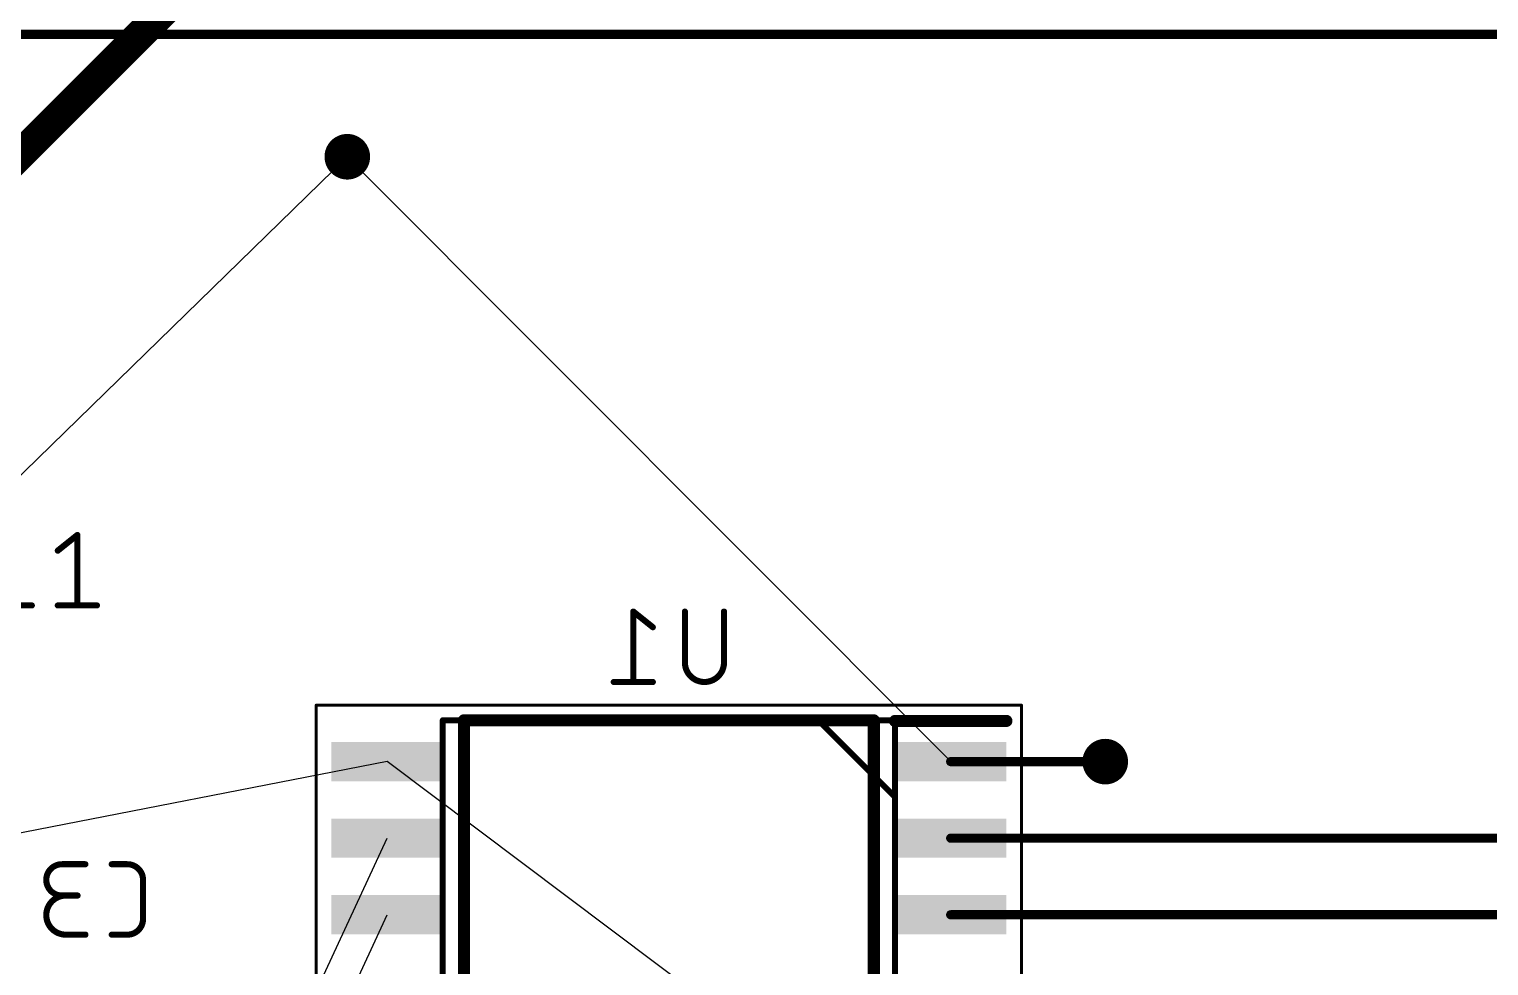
# Model space of a CAD drawing. Extents: x -15 to 70, y 0 to 100.
# Drawn here: x 13.27 to 37.48, y 30.78 to 46.31 of the extents above; entities that cross this region are included whole.
import ezdxf

# ---------------------------------------------------------------- set-up
doc = ezdxf.new("R2010")
doc.units = 0
for name, color, linetype in [('1', 12, 'CONTINUOUS'), ('15', 12, 'CONTINUOUS'), ('16', 132, 'CONTINUOUS'), ('18', 110, 'CONTINUOUS'), ('19', 53, 'CONTINUOUS'), ('2', 132, 'CONTINUOUS'), ('22', 253, 'CONTINUOUS'), ('25', 253, 'CONTINUOUS'), ('26', 253, 'CONTINUOUS'), ('52', 253, 'CONTINUOUS')]:
    doc.layers.add(name, color=color, linetype=linetype)

# ---------------------------------------------------------------- blocks, each defined once
blk = doc.blocks.new('RECT')
blk.add_solid([(-0.5, -0.5), (0.5, -0.5), (-0.5, 0.5), (0.5, 0.5)])
blk = doc.blocks.new('ROUNDV')
at = {"const_width": 0.5}
blk.add_lwpolyline([(0, -0.25, 1), (0, 0.25, 1), (0, -0.25)], format="xyb", dxfattribs=at)

msp = doc.modelspace()

# ---------------------------------------------------------------- linework, layer by layer
at = {"layer": '1', "const_width": 0.508}
msp.add_lwpolyline([(10.16, 41.275), (25.338, 56.453)], dxfattribs=at)
at = {"layer": '15', "const_width": 0.1524}
msp.add_lwpolyline([(0.381, 46.228), (69.215, 46.228)], dxfattribs=at)
at = {"layer": '16', "const_width": 0.1524}
for points in [[(28.551, 34.163), (31.115, 34.163)], [(28.551, 32.893), (45.212, 32.893)], [(28.551, 31.623), (47.244, 31.623)]]:
    msp.add_lwpolyline(points, dxfattribs=at)
at = {"layer": '16', "const_width": 0.0762}
for points in [[(28.551, 34.2011, 1), (28.551, 34.1249)], [(31.115, 34.1249, 1), (31.115, 34.2011)], [(28.551, 32.9311, 1), (28.551, 32.8549)], [(28.551, 31.6611, 1), (28.551, 31.5849)]]:
    msp.add_lwpolyline(points, format="xyb", dxfattribs=at)
at = {"layer": '19'}
for p, q in [((10.986, 36.83), (18.542, 44.196)), ((28.551, 34.163), (18.542, 44.196)), ((19.201, 34.163), (6.787, 31.75)), ((44.749, 14.986), (19.201, 34.163)), ((10.98, 15.113), (19.201, 32.893)), ((10.98, 13.843), (19.201, 31.623))]:
    msp.add_line(p, q, dxfattribs=at)
at = {"layer": '2', "const_width": 0.1524}
msp.add_lwpolyline([(0.381, 46.228), (69.215, 46.228)], dxfattribs=at)
at = {"layer": '22', "const_width": 0.2}
for points in [[(27.276, 34.848), (20.476, 34.848)], [(20.476, 34.848), (20.476, 22.048)], [(27.276, 22.048), (27.276, 34.848)], [(29.476, 34.838), (27.626, 34.838)]]:
    msp.add_lwpolyline(points, dxfattribs=at)
at = {"layer": '22', "const_width": 0.1}
for points in [[(20.476, 34.898, 1), (20.476, 34.798)], [(20.526, 34.848, 1), (20.426, 34.848)], [(27.326, 34.848, 1), (27.226, 34.848)], [(27.276, 34.798, 1), (27.276, 34.898)], [(27.626, 34.888, 1), (27.626, 34.788)], [(29.476, 34.788, 1), (29.476, 34.888)]]:
    msp.add_lwpolyline(points, format="xyb", dxfattribs=at)
at = {"layer": '25', "const_width": 0.1016}
for points in [[(13.7396, 37.6626), (14.0641, 37.9222)], [(14.0641, 37.9222), (14.0641, 36.7538)], [(12.7893, 36.7538), (13.3086, 36.7538)], [(13.7396, 36.7538), (14.3887, 36.7538)]]:
    msp.add_lwpolyline(points, dxfattribs=at)
at = {"layer": '25', "const_width": 0.0508}
for points in [[(14.0895, 37.9222, 1), (14.0387, 37.9222)], [(14.08, 37.9024, 1), (14.0483, 37.942)], [(13.7237, 37.6824, 1), (13.7554, 37.6427)], [(13.3086, 36.7284, 1), (13.3086, 36.7792)], [(13.7396, 36.7792, 1), (13.7396, 36.7284)], [(14.3887, 36.7284, 1), (14.3887, 36.7792)], [(14.0387, 36.7538, 1), (14.0895, 36.7538)]]:
    msp.add_lwpolyline(points, format="xyb", dxfattribs=at)
at = {"layer": '26', "const_width": 0.1016}
for points in [[(23.61, 36.3926), (23.2855, 36.6522)], [(23.2855, 36.6522), (23.2855, 35.4838)], [(24.142, 35.8084), (24.142, 36.6522)], [(24.7911, 36.6522), (24.7911, 35.8084)], [(23.61, 35.4838), (22.9609, 35.4838)], [(14.1976, 32.4612), (13.8082, 32.4612)], [(14.8938, 32.4612), (14.6342, 32.4612)], [(15.1535, 31.5524), (15.1535, 32.2016)], [(13.8082, 31.9419), (14.0678, 31.9419)], [(14.1976, 31.2928), (13.8731, 31.2928)], [(14.6342, 31.2928), (14.8938, 31.2928)]]:
    msp.add_lwpolyline(points, dxfattribs=at)
at = {"layer": '26'}
for points, const_width in [([(23.3013, 36.672, 1), (23.2696, 36.6324)], 0.0508), ([(23.3109, 36.6522, 1), (23.2601, 36.6522)], 0.0508), ([(24.1674, 36.6522, 1), (24.1166, 36.6522)], 0.0508), ([(24.8165, 36.6522, 1), (24.7657, 36.6522)], 0.0508), ([(23.5941, 36.3727, 1), (23.6259, 36.4124)], 0.0508), ([(24.142, 35.8084, 1), (24.7911, 35.8084)], 0.1016), ([(24.1674, 35.8084, 1), (24.1166, 35.8084)], 0.0508), ([(24.8165, 35.8084, 1), (24.7657, 35.8084)], 0.0508), ([(24.1166, 35.8084, 1), (24.1674, 35.8084)], 0.0508), ([(24.7657, 35.8084, 1), (24.8165, 35.8084)], 0.0508), ([(22.9609, 35.5092, 1), (22.9609, 35.4584)], 0.0508), ([(23.2601, 35.4838, 1), (23.3109, 35.4838)], 0.0508), ([(23.61, 35.4584, 1), (23.61, 35.5092)], 0.0508), ([(13.8082, 32.4612, 1), (13.8082, 31.9419)], 0.1016), ([(13.8082, 32.4866, 1), (13.8082, 32.4358)], 0.0508), ([(13.8082, 32.4358, 1), (13.8082, 32.4866)], 0.0508), ([(14.1976, 32.4358, 1), (14.1976, 32.4866)], 0.0508), ([(14.6342, 32.4866, 1), (14.6342, 32.4358)], 0.0508), ([(15.1535, 32.2016, 0.4142), (14.8938, 32.4612)], 0.1016), ([(14.8938, 32.4866, 1), (14.8938, 32.4358)], 0.0508), ([(14.8938, 32.4358, 1), (14.8938, 32.4866)], 0.0508), ([(15.1789, 32.2016, 1), (15.1281, 32.2016)], 0.0508), ([(15.1281, 32.2016, 1), (15.1789, 32.2016)], 0.0508), ([(13.8731, 31.9419, 1), (13.8731, 31.2928)], 0.1016), ([(13.8082, 31.9673, 1), (13.8082, 31.9165)], 0.0508), ([(13.8082, 31.9165, 1), (13.8082, 31.9673)], 0.0508), ([(13.8731, 31.9165, 1), (13.8731, 31.9673)], 0.0508), ([(14.0678, 31.9165, 1), (14.0678, 31.9673)], 0.0508), ([(14.8938, 31.2928, 0.4142), (15.1535, 31.5524)], 0.1016), ([(15.1789, 31.5524, 1), (15.1281, 31.5524)], 0.0508), ([(15.1281, 31.5524, 1), (15.1789, 31.5524)], 0.0508), ([(13.8731, 31.3182, 1), (13.8731, 31.2674)], 0.0508), ([(13.8731, 31.2674, 1), (13.8731, 31.3182)], 0.0508), ([(14.1976, 31.2674, 1), (14.1976, 31.3182)], 0.0508), ([(14.6342, 31.3182, 1), (14.6342, 31.2674)], 0.0508), ([(14.8938, 31.3182, 1), (14.8938, 31.2674)], 0.0508), ([(14.8938, 31.2674, 1), (14.8938, 31.3182)], 0.0508)]:
    msp.add_lwpolyline(points, format="xyb", dxfattribs=dict(at, const_width=const_width))
at = {"layer": '52'}
for points, const_width in [([(29.726, 35.098), (18.026, 35.098)], 0.05), ([(18.026, 35.098), (18.026, 21.798)], 0.05), ([(29.726, 21.798), (29.726, 35.098)], 0.05), ([(27.626, 34.848), (20.126, 34.848)], 0.1), ([(20.126, 34.848), (20.126, 22.048)], 0.1), ([(27.626, 33.578), (26.356, 34.848)], 0.1), ([(27.626, 22.048), (27.626, 34.848)], 0.1)]:
    msp.add_lwpolyline(points, dxfattribs=dict(at, const_width=const_width))
for points, const_width in [([(18.026, 35.1105, 1), (18.026, 35.0855)], 0.025), ([(18.0385, 35.098, 1), (18.0135, 35.098)], 0.025), ([(29.7385, 35.098, 1), (29.7135, 35.098)], 0.025), ([(29.726, 35.0855, 1), (29.726, 35.1105)], 0.025), ([(20.126, 34.873, 1), (20.126, 34.823)], 0.05), ([(20.151, 34.848, 1), (20.101, 34.848)], 0.05), ([(26.3737, 34.8657, 1), (26.3383, 34.8303)], 0.05), ([(27.651, 34.848, 1), (27.601, 34.848)], 0.05), ([(27.626, 34.823, 1), (27.626, 34.873)], 0.05), ([(27.6083, 33.5603, 1), (27.6437, 33.5957)], 0.05)]:
    msp.add_lwpolyline(points, format="xyb", dxfattribs=dict(at, const_width=const_width))

# ---------------------------------------------------------------- block references
at = {"layer": '16', "xscale": 1.85, "yscale": 0.65, "rotation": 180}
for p in [(19.201, 34.163), (28.551, 34.163), (19.201, 32.893), (28.551, 32.893), (19.201, 31.623), (28.551, 31.623)]:
    msp.add_blockref('RECT', p, dxfattribs=at)
at = {"layer": '18', "xscale": 0.7564, "yscale": 0.7564}
for p in [(18.542, 44.196), (18.542, 44.196), (31.115, 34.163), (31.115, 34.163)]:
    msp.add_blockref('ROUNDV', p, dxfattribs=at)

doc.saveas('drawing.dxf')
